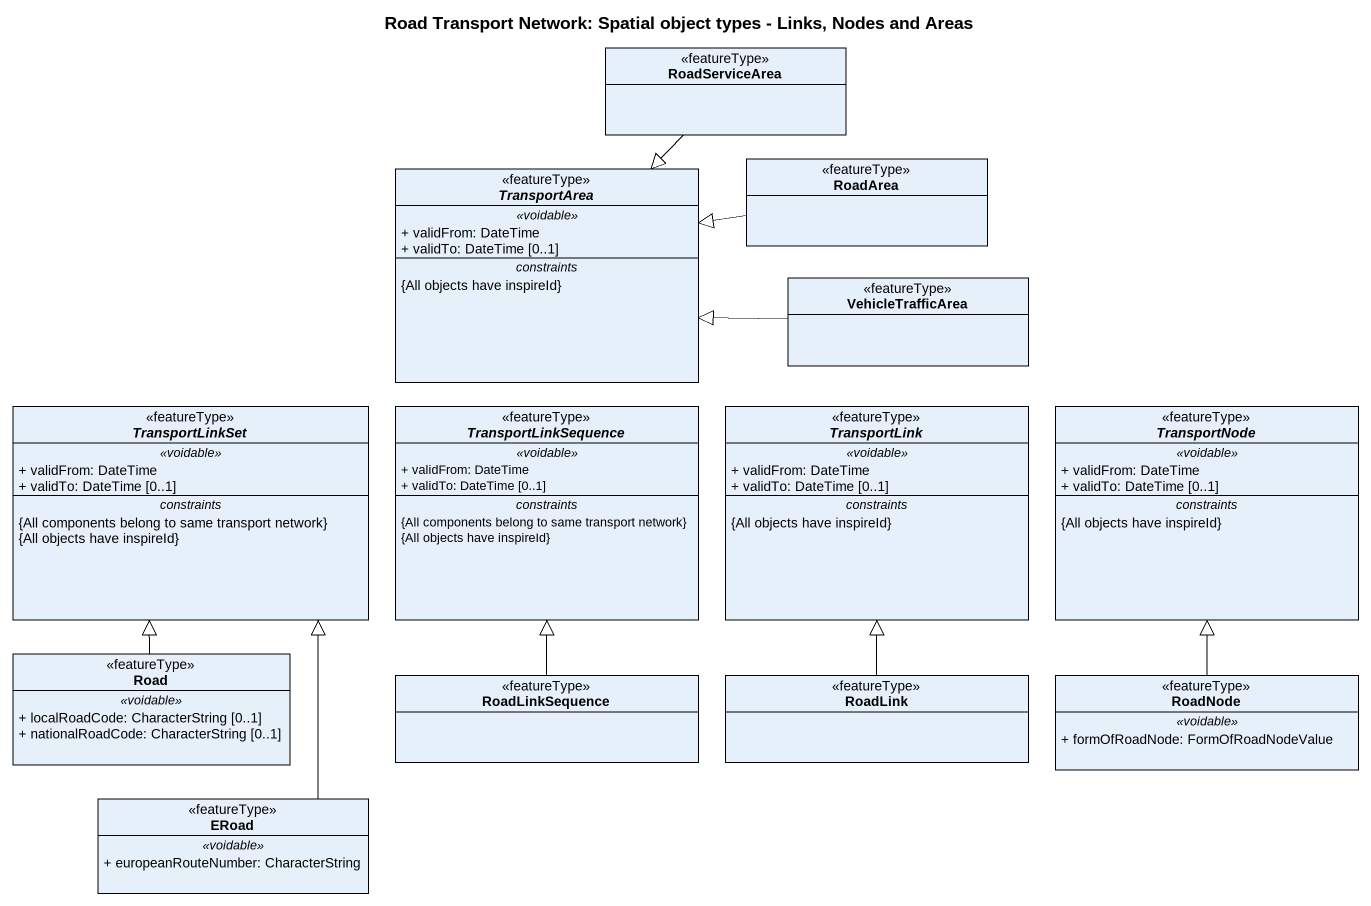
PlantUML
@startuml
title Road Transport Network: Spatial object types - Links, Nodes and Areas
hide circle
hide empty members
skinparam classAttributeIconSize 0
class RoadServiceArea <<featureType>>
class RoadArea <<featureType>>
abstract class TransportArea <<featureType>> {
  .. <<voidable>> ..
  + validFrom: DateTime
  + validTo: DateTime [0..1]
  -- constraints --
  {All objects have inspireId}
}
class VehicleTrafficArea <<featureType>>
abstract class TransportLinkSet <<featureType>> {
  .. <<voidable>> ..
  + validFrom: DateTime
  + validTo: DateTime [0..1]
  -- constraints --
  {All components belong to same transport network}
  {All objects have inspireId}
}
abstract class TransportLinkSequence <<featureType>> {
  .. <<voidable>> ..
  + validFrom: DateTime
  + validTo: DateTime [0..1]
  -- constraints --
  {All components belong to same transport network}
  {All objects have inspireId}
}
abstract class TransportLink <<featureType>> {
  .. <<voidable>> ..
  + validFrom: DateTime
  + validTo: DateTime [0..1]
  -- constraints --
  {All objects have inspireId}
}
abstract class TransportNode <<featureType>> {
  .. <<voidable>> ..
  + validFrom: DateTime
  + validTo: DateTime [0..1]
  -- constraints --
  {All objects have inspireId}
}
class Road <<featureType>> {
  .. <<voidable>> ..
  + localRoadCode: CharacterString [0..1]
  + nationalRoadCode: CharacterString [0..1]
}
class RoadLinkSequence <<featureType>>
class RoadLink <<featureType>>
class RoadNode <<featureType>> {
  .. <<voidable>> ..
  + formOfRoadNode: FormOfRoadNodeValue
}
class ERoad <<featureType>> {
  .. <<voidable>> ..
  + europeanRouteNumber: CharacterString
}
RoadServiceArea --|> TransportArea
RoadArea -left-|> TransportArea
VehicleTrafficArea -left-|> TransportArea
Road -up-|> TransportLinkSet
RoadLinkSequence -up-|> TransportLinkSequence
RoadLink -up-|> TransportLink
RoadNode -up-|> TransportNode
ERoad -up-|> TransportLinkSet
@enduml
